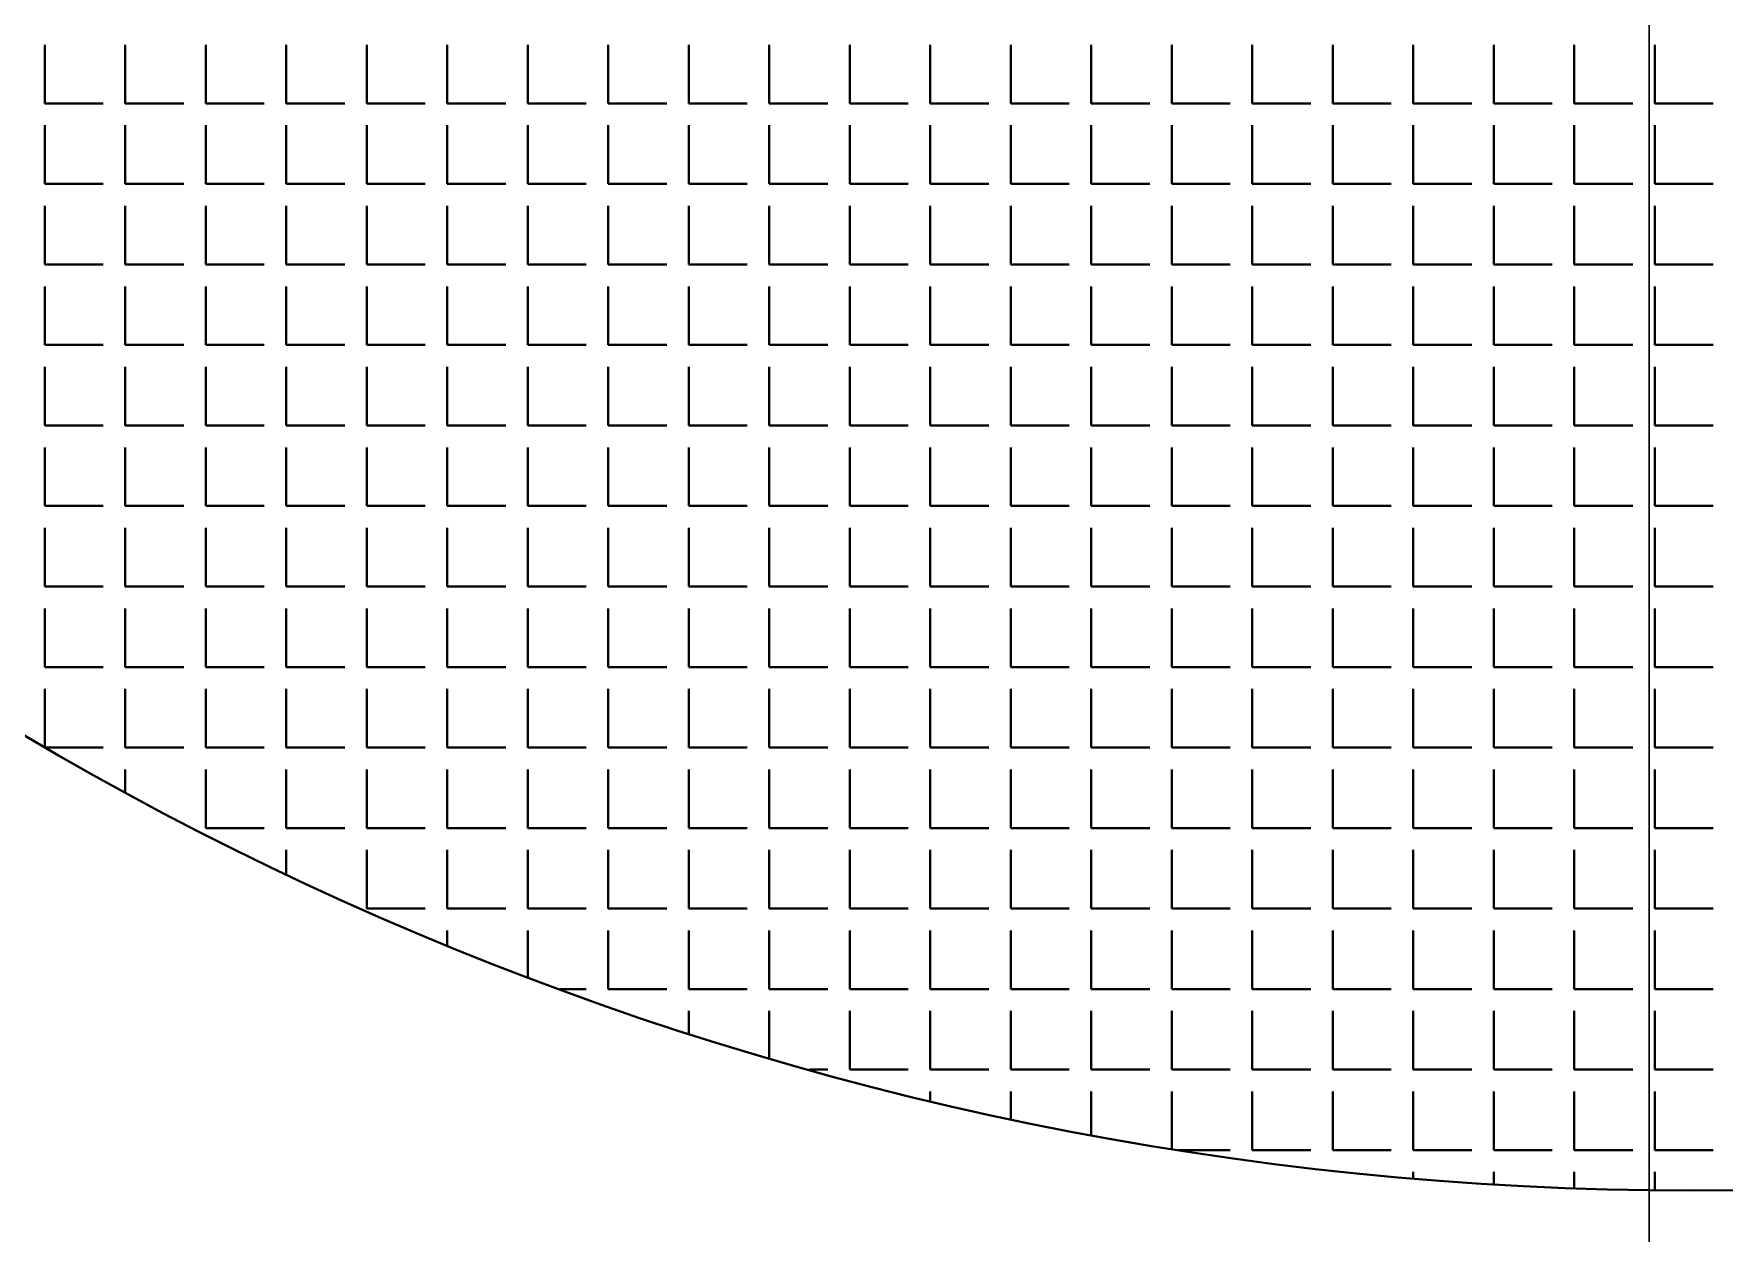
# Model space of a CAD drawing. Header units: millimetres. Extents: x 895788 to 1136524, y -21936 to 400945.
# Drawn here: x 929170.31 to 929187.61, y 272903 to 272915.27 of the extents above; entities that cross this region are included whole.
import ezdxf

# ---------------------------------------------------------------- set-up
doc = ezdxf.new("R2010")
doc.units = ezdxf.units.MM
doc.layers.add('GRANIT', color=10, linetype='Continuous', lineweight=30)

msp = doc.modelspace()

# ---------------------------------------------------------------- linework, layer by layer
at = {"lineweight": 30}
msp.add_line((929186.84, 272651.357), (929186.84, 273176.175), dxfattribs=at)
at = {"layer": 'GRANIT', "color": 0, "linetype": 'Continuous', "lineweight": 40}
for p, q in [((929170.425, 272914.555), (929170.425, 272915.154)), ((929171.249, 272914.555), (929171.249, 272915.154)), ((929172.072, 272914.555), (929172.072, 272915.154)), ((929172.896, 272914.555), (929172.896, 272915.154)), ((929173.719, 272914.555), (929173.719, 272915.154)), ((929174.543, 272914.555), (929174.543, 272915.154)), ((929175.366, 272914.555), (929175.366, 272915.154)), ((929176.19, 272914.555), (929176.19, 272915.154)), ((929177.013, 272914.555), (929177.013, 272915.154)), ((929177.837, 272914.555), (929177.837, 272915.154)), ((929178.66, 272914.555), (929178.66, 272915.154)), ((929179.484, 272914.555), (929179.484, 272915.154)), ((929180.307, 272914.555), (929180.307, 272915.154)), ((929181.131, 272914.555), (929181.131, 272915.154)), ((929181.955, 272914.555), (929181.955, 272915.154)), ((929182.778, 272914.555), (929182.778, 272915.154)), ((929183.602, 272914.555), (929183.602, 272915.154)), ((929184.425, 272914.555), (929184.425, 272915.154)), ((929185.249, 272914.555), (929185.249, 272915.154)), ((929186.072, 272914.555), (929186.072, 272915.154)), ((929186.896, 272914.555), (929186.896, 272915.154)), ((929170.425, 272914.555), (929171.024, 272914.555)), ((929171.249, 272914.555), (929171.848, 272914.555)), ((929172.072, 272914.555), (929172.671, 272914.555)), ((929172.896, 272914.555), (929173.495, 272914.555)), ((929173.719, 272914.555), (929174.318, 272914.555)), ((929174.543, 272914.555), (929175.142, 272914.555)), ((929175.366, 272914.555), (929175.965, 272914.555)), ((929176.19, 272914.555), (929176.789, 272914.555)), ((929177.013, 272914.555), (929177.612, 272914.555)), ((929177.837, 272914.555), (929178.436, 272914.555)), ((929178.66, 272914.555), (929179.259, 272914.555)), ((929179.484, 272914.555), (929180.083, 272914.555)), ((929180.307, 272914.555), (929180.906, 272914.555)), ((929181.131, 272914.555), (929181.73, 272914.555)), ((929181.955, 272914.555), (929182.553, 272914.555)), ((929182.778, 272914.555), (929183.377, 272914.555)), ((929183.602, 272914.555), (929184.2, 272914.555)), ((929184.425, 272914.555), (929185.024, 272914.555)), ((929185.249, 272914.555), (929185.848, 272914.555)), ((929186.072, 272914.555), (929186.671, 272914.555)), ((929186.896, 272914.555), (929187.495, 272914.555)), ((929170.425, 272913.732), (929170.425, 272914.331)), ((929171.249, 272913.732), (929171.249, 272914.331)), ((929172.072, 272913.732), (929172.072, 272914.331)), ((929172.896, 272913.732), (929172.896, 272914.331)), ((929173.719, 272913.732), (929173.719, 272914.331)), ((929174.543, 272913.732), (929174.543, 272914.331)), ((929175.366, 272913.732), (929175.366, 272914.331)), ((929176.19, 272913.732), (929176.19, 272914.331)), ((929177.013, 272913.732), (929177.013, 272914.331)), ((929177.837, 272913.732), (929177.837, 272914.331)), ((929178.66, 272913.732), (929178.66, 272914.331)), ((929179.484, 272913.732), (929179.484, 272914.331)), ((929180.307, 272913.732), (929180.307, 272914.331)), ((929181.131, 272913.732), (929181.131, 272914.331)), ((929181.955, 272913.732), (929181.955, 272914.331)), ((929182.778, 272913.732), (929182.778, 272914.331)), ((929183.602, 272913.732), (929183.602, 272914.331)), ((929184.425, 272913.732), (929184.425, 272914.331)), ((929185.249, 272913.732), (929185.249, 272914.331)), ((929186.072, 272913.732), (929186.072, 272914.331)), ((929186.896, 272913.732), (929186.896, 272914.331)), ((929170.425, 272913.732), (929171.024, 272913.732)), ((929171.249, 272913.732), (929171.848, 272913.732)), ((929172.072, 272913.732), (929172.671, 272913.732)), ((929172.896, 272913.732), (929173.495, 272913.732)), ((929173.719, 272913.732), (929174.318, 272913.732)), ((929174.543, 272913.732), (929175.142, 272913.732)), ((929175.366, 272913.732), (929175.965, 272913.732)), ((929176.19, 272913.732), (929176.789, 272913.732)), ((929177.013, 272913.732), (929177.612, 272913.732)), ((929177.837, 272913.732), (929178.436, 272913.732)), ((929178.66, 272913.732), (929179.259, 272913.732)), ((929179.484, 272913.732), (929180.083, 272913.732)), ((929180.307, 272913.732), (929180.906, 272913.732)), ((929181.131, 272913.732), (929181.73, 272913.732)), ((929181.955, 272913.732), (929182.553, 272913.732)), ((929182.778, 272913.732), (929183.377, 272913.732)), ((929183.602, 272913.732), (929184.2, 272913.732)), ((929184.425, 272913.732), (929185.024, 272913.732)), ((929185.249, 272913.732), (929185.848, 272913.732)), ((929186.072, 272913.732), (929186.671, 272913.732)), ((929186.896, 272913.732), (929187.495, 272913.732)), ((929170.425, 272912.908), (929170.425, 272913.507)), ((929171.249, 272912.908), (929171.249, 272913.507)), ((929172.072, 272912.908), (929172.072, 272913.507)), ((929172.896, 272912.908), (929172.896, 272913.507)), ((929173.719, 272912.908), (929173.719, 272913.507)), ((929174.543, 272912.908), (929174.543, 272913.507)), ((929175.366, 272912.908), (929175.366, 272913.507)), ((929176.19, 272912.908), (929176.19, 272913.507)), ((929177.013, 272912.908), (929177.013, 272913.507)), ((929177.837, 272912.908), (929177.837, 272913.507)), ((929178.66, 272912.908), (929178.66, 272913.507)), ((929179.484, 272912.908), (929179.484, 272913.507)), ((929180.307, 272912.908), (929180.307, 272913.507)), ((929181.131, 272912.908), (929181.131, 272913.507)), ((929181.955, 272912.908), (929181.955, 272913.507)), ((929182.778, 272912.908), (929182.778, 272913.507)), ((929183.602, 272912.908), (929183.602, 272913.507)), ((929184.425, 272912.908), (929184.425, 272913.507)), ((929185.249, 272912.908), (929185.249, 272913.507)), ((929186.072, 272912.908), (929186.072, 272913.507)), ((929186.896, 272912.908), (929186.896, 272913.507)), ((929170.425, 272912.908), (929171.024, 272912.908)), ((929171.249, 272912.908), (929171.848, 272912.908)), ((929172.072, 272912.908), (929172.671, 272912.908)), ((929172.896, 272912.908), (929173.495, 272912.908)), ((929173.719, 272912.908), (929174.318, 272912.908)), ((929174.543, 272912.908), (929175.142, 272912.908)), ((929175.366, 272912.908), (929175.965, 272912.908)), ((929176.19, 272912.908), (929176.789, 272912.908)), ((929177.013, 272912.908), (929177.612, 272912.908)), ((929177.837, 272912.908), (929178.436, 272912.908)), ((929178.66, 272912.908), (929179.259, 272912.908)), ((929179.484, 272912.908), (929180.083, 272912.908)), ((929180.307, 272912.908), (929180.906, 272912.908)), ((929181.131, 272912.908), (929181.73, 272912.908)), ((929181.955, 272912.908), (929182.553, 272912.908)), ((929182.778, 272912.908), (929183.377, 272912.908)), ((929183.602, 272912.908), (929184.2, 272912.908)), ((929184.425, 272912.908), (929185.024, 272912.908)), ((929185.249, 272912.908), (929185.848, 272912.908)), ((929186.072, 272912.908), (929186.671, 272912.908)), ((929186.896, 272912.908), (929187.495, 272912.908)), ((929170.425, 272912.085), (929170.425, 272912.683)), ((929171.249, 272912.085), (929171.249, 272912.683)), ((929172.072, 272912.085), (929172.072, 272912.683)), ((929172.896, 272912.085), (929172.896, 272912.683)), ((929173.719, 272912.085), (929173.719, 272912.683)), ((929174.543, 272912.085), (929174.543, 272912.683)), ((929175.366, 272912.085), (929175.366, 272912.683)), ((929176.19, 272912.085), (929176.19, 272912.683)), ((929177.013, 272912.085), (929177.013, 272912.683)), ((929177.837, 272912.085), (929177.837, 272912.683)), ((929178.66, 272912.085), (929178.66, 272912.683)), ((929179.484, 272912.085), (929179.484, 272912.683)), ((929180.307, 272912.085), (929180.307, 272912.683)), ((929181.131, 272912.085), (929181.131, 272912.683)), ((929181.955, 272912.085), (929181.955, 272912.683)), ((929182.778, 272912.085), (929182.778, 272912.683)), ((929183.602, 272912.085), (929183.602, 272912.683)), ((929184.425, 272912.085), (929184.425, 272912.683)), ((929185.249, 272912.085), (929185.249, 272912.683)), ((929186.072, 272912.085), (929186.072, 272912.683)), ((929186.896, 272912.085), (929186.896, 272912.683)), ((929170.425, 272912.085), (929171.024, 272912.085)), ((929171.249, 272912.085), (929171.848, 272912.085)), ((929172.072, 272912.085), (929172.671, 272912.085)), ((929172.896, 272912.085), (929173.495, 272912.085)), ((929173.719, 272912.085), (929174.318, 272912.085)), ((929174.543, 272912.085), (929175.142, 272912.085)), ((929175.366, 272912.085), (929175.965, 272912.085)), ((929176.19, 272912.085), (929176.789, 272912.085)), ((929177.013, 272912.085), (929177.612, 272912.085)), ((929177.837, 272912.085), (929178.436, 272912.085)), ((929178.66, 272912.085), (929179.259, 272912.085)), ((929179.484, 272912.085), (929180.083, 272912.085)), ((929180.307, 272912.085), (929180.906, 272912.085)), ((929181.131, 272912.085), (929181.73, 272912.085)), ((929181.955, 272912.085), (929182.553, 272912.085)), ((929182.778, 272912.085), (929183.377, 272912.085)), ((929183.602, 272912.085), (929184.2, 272912.085)), ((929184.425, 272912.085), (929185.024, 272912.085)), ((929185.249, 272912.085), (929185.848, 272912.085)), ((929186.072, 272912.085), (929186.671, 272912.085)), ((929186.896, 272912.085), (929187.495, 272912.085)), ((929170.425, 272911.261), (929170.425, 272911.86)), ((929171.249, 272911.261), (929171.249, 272911.86)), ((929172.072, 272911.261), (929172.072, 272911.86)), ((929172.896, 272911.261), (929172.896, 272911.86)), ((929173.719, 272911.261), (929173.719, 272911.86)), ((929174.543, 272911.261), (929174.543, 272911.86)), ((929175.366, 272911.261), (929175.366, 272911.86)), ((929176.19, 272911.261), (929176.19, 272911.86)), ((929177.013, 272911.261), (929177.013, 272911.86)), ((929177.837, 272911.261), (929177.837, 272911.86)), ((929178.66, 272911.261), (929178.66, 272911.86)), ((929179.484, 272911.261), (929179.484, 272911.86)), ((929180.307, 272911.261), (929180.307, 272911.86)), ((929181.131, 272911.261), (929181.131, 272911.86)), ((929181.955, 272911.261), (929181.955, 272911.86)), ((929182.778, 272911.261), (929182.778, 272911.86)), ((929183.602, 272911.261), (929183.602, 272911.86)), ((929184.425, 272911.261), (929184.425, 272911.86)), ((929185.249, 272911.261), (929185.249, 272911.86)), ((929186.072, 272911.261), (929186.072, 272911.86)), ((929186.896, 272911.261), (929186.896, 272911.86)), ((929170.425, 272911.261), (929171.024, 272911.261)), ((929171.249, 272911.261), (929171.848, 272911.261)), ((929172.072, 272911.261), (929172.671, 272911.261)), ((929172.896, 272911.261), (929173.495, 272911.261)), ((929173.719, 272911.261), (929174.318, 272911.261)), ((929174.543, 272911.261), (929175.142, 272911.261)), ((929175.366, 272911.261), (929175.965, 272911.261)), ((929176.19, 272911.261), (929176.789, 272911.261)), ((929177.013, 272911.261), (929177.612, 272911.261)), ((929177.837, 272911.261), (929178.436, 272911.261)), ((929178.66, 272911.261), (929179.259, 272911.261)), ((929179.484, 272911.261), (929180.083, 272911.261)), ((929180.307, 272911.261), (929180.906, 272911.261)), ((929181.131, 272911.261), (929181.73, 272911.261)), ((929181.955, 272911.261), (929182.553, 272911.261)), ((929182.778, 272911.261), (929183.377, 272911.261)), ((929183.602, 272911.261), (929184.2, 272911.261)), ((929184.425, 272911.261), (929185.024, 272911.261)), ((929185.249, 272911.261), (929185.848, 272911.261)), ((929186.072, 272911.261), (929186.671, 272911.261)), ((929186.896, 272911.261), (929187.495, 272911.261)), ((929170.425, 272910.437), (929170.425, 272911.036)), ((929171.249, 272910.437), (929171.249, 272911.036)), ((929172.072, 272910.437), (929172.072, 272911.036)), ((929172.896, 272910.437), (929172.896, 272911.036)), ((929173.719, 272910.437), (929173.719, 272911.036)), ((929174.543, 272910.437), (929174.543, 272911.036)), ((929175.366, 272910.437), (929175.366, 272911.036)), ((929176.19, 272910.437), (929176.19, 272911.036)), ((929177.013, 272910.437), (929177.013, 272911.036)), ((929177.837, 272910.437), (929177.837, 272911.036)), ((929178.66, 272910.437), (929178.66, 272911.036)), ((929179.484, 272910.437), (929179.484, 272911.036)), ((929180.307, 272910.437), (929180.307, 272911.036)), ((929181.131, 272910.437), (929181.131, 272911.036)), ((929181.955, 272910.437), (929181.955, 272911.036)), ((929182.778, 272910.437), (929182.778, 272911.036)), ((929183.602, 272910.437), (929183.602, 272911.036)), ((929184.425, 272910.437), (929184.425, 272911.036)), ((929185.249, 272910.437), (929185.249, 272911.036)), ((929186.072, 272910.437), (929186.072, 272911.036)), ((929186.896, 272910.437), (929186.896, 272911.036)), ((929170.425, 272910.437), (929171.024, 272910.437)), ((929171.249, 272910.437), (929171.848, 272910.437)), ((929172.072, 272910.437), (929172.671, 272910.437)), ((929172.896, 272910.437), (929173.495, 272910.437)), ((929173.719, 272910.437), (929174.318, 272910.437)), ((929174.543, 272910.437), (929175.142, 272910.437)), ((929175.366, 272910.437), (929175.965, 272910.437)), ((929176.19, 272910.437), (929176.789, 272910.437)), ((929177.013, 272910.437), (929177.612, 272910.437)), ((929177.837, 272910.437), (929178.436, 272910.437)), ((929178.66, 272910.437), (929179.259, 272910.437)), ((929179.484, 272910.437), (929180.083, 272910.437)), ((929180.307, 272910.437), (929180.906, 272910.437)), ((929181.131, 272910.437), (929181.73, 272910.437)), ((929181.955, 272910.437), (929182.553, 272910.437)), ((929182.778, 272910.437), (929183.377, 272910.437)), ((929183.602, 272910.437), (929184.2, 272910.437)), ((929184.425, 272910.437), (929185.024, 272910.437)), ((929185.249, 272910.437), (929185.848, 272910.437)), ((929186.072, 272910.437), (929186.671, 272910.437)), ((929186.896, 272910.437), (929187.495, 272910.437)), ((929170.425, 272909.614), (929170.425, 272910.213)), ((929171.249, 272909.614), (929171.249, 272910.213)), ((929172.072, 272909.614), (929172.072, 272910.213)), ((929172.896, 272909.614), (929172.896, 272910.213)), ((929173.719, 272909.614), (929173.719, 272910.213)), ((929174.543, 272909.614), (929174.543, 272910.213)), ((929175.366, 272909.614), (929175.366, 272910.213)), ((929176.19, 272909.614), (929176.19, 272910.213)), ((929177.013, 272909.614), (929177.013, 272910.213)), ((929177.837, 272909.614), (929177.837, 272910.213)), ((929178.66, 272909.614), (929178.66, 272910.213)), ((929179.484, 272909.614), (929179.484, 272910.213)), ((929180.307, 272909.614), (929180.307, 272910.213)), ((929181.131, 272909.614), (929181.131, 272910.213)), ((929181.955, 272909.614), (929181.955, 272910.213)), ((929182.778, 272909.614), (929182.778, 272910.213)), ((929183.602, 272909.614), (929183.602, 272910.213)), ((929184.425, 272909.614), (929184.425, 272910.213)), ((929185.249, 272909.614), (929185.249, 272910.213)), ((929186.072, 272909.614), (929186.072, 272910.213)), ((929186.896, 272909.614), (929186.896, 272910.213)), ((929170.425, 272909.614), (929171.024, 272909.614)), ((929171.249, 272909.614), (929171.848, 272909.614)), ((929172.072, 272909.614), (929172.671, 272909.614)), ((929172.896, 272909.614), (929173.495, 272909.614)), ((929173.719, 272909.614), (929174.318, 272909.614)), ((929174.543, 272909.614), (929175.142, 272909.614)), ((929175.366, 272909.614), (929175.965, 272909.614)), ((929176.19, 272909.614), (929176.789, 272909.614)), ((929177.013, 272909.614), (929177.612, 272909.614)), ((929177.837, 272909.614), (929178.436, 272909.614)), ((929178.66, 272909.614), (929179.259, 272909.614)), ((929179.484, 272909.614), (929180.083, 272909.614)), ((929180.307, 272909.614), (929180.906, 272909.614)), ((929181.131, 272909.614), (929181.73, 272909.614)), ((929181.955, 272909.614), (929182.553, 272909.614)), ((929182.778, 272909.614), (929183.377, 272909.614)), ((929183.602, 272909.614), (929184.2, 272909.614)), ((929184.425, 272909.614), (929185.024, 272909.614)), ((929185.249, 272909.614), (929185.848, 272909.614)), ((929186.072, 272909.614), (929186.671, 272909.614)), ((929186.896, 272909.614), (929187.495, 272909.614)), ((929170.425, 272908.79), (929170.425, 272909.389)), ((929171.249, 272908.79), (929171.249, 272909.389)), ((929172.072, 272908.79), (929172.072, 272909.389)), ((929172.896, 272908.79), (929172.896, 272909.389)), ((929173.719, 272908.79), (929173.719, 272909.389)), ((929174.543, 272908.79), (929174.543, 272909.389)), ((929175.366, 272908.79), (929175.366, 272909.389)), ((929176.19, 272908.79), (929176.19, 272909.389)), ((929177.013, 272908.79), (929177.013, 272909.389)), ((929177.837, 272908.79), (929177.837, 272909.389)), ((929178.66, 272908.79), (929178.66, 272909.389)), ((929179.484, 272908.79), (929179.484, 272909.389)), ((929180.307, 272908.79), (929180.307, 272909.389)), ((929181.131, 272908.79), (929181.131, 272909.389)), ((929181.955, 272908.79), (929181.955, 272909.389)), ((929182.778, 272908.79), (929182.778, 272909.389)), ((929183.602, 272908.79), (929183.602, 272909.389)), ((929184.425, 272908.79), (929184.425, 272909.389)), ((929185.249, 272908.79), (929185.249, 272909.389)), ((929186.072, 272908.79), (929186.072, 272909.389)), ((929186.896, 272908.79), (929186.896, 272909.389)), ((929170.425, 272908.79), (929171.024, 272908.79)), ((929171.249, 272908.79), (929171.848, 272908.79)), ((929172.072, 272908.79), (929172.671, 272908.79)), ((929172.896, 272908.79), (929173.495, 272908.79)), ((929173.719, 272908.79), (929174.318, 272908.79)), ((929174.543, 272908.79), (929175.142, 272908.79)), ((929175.366, 272908.79), (929175.965, 272908.79)), ((929176.19, 272908.79), (929176.789, 272908.79)), ((929177.013, 272908.79), (929177.612, 272908.79)), ((929177.837, 272908.79), (929178.436, 272908.79)), ((929178.66, 272908.79), (929179.259, 272908.79)), ((929179.484, 272908.79), (929180.083, 272908.79)), ((929180.307, 272908.79), (929180.906, 272908.79)), ((929181.131, 272908.79), (929181.73, 272908.79)), ((929181.955, 272908.79), (929182.553, 272908.79)), ((929182.778, 272908.79), (929183.377, 272908.79)), ((929183.602, 272908.79), (929184.2, 272908.79)), ((929184.425, 272908.79), (929185.024, 272908.79)), ((929185.249, 272908.79), (929185.848, 272908.79)), ((929186.072, 272908.79), (929186.671, 272908.79)), ((929186.896, 272908.79), (929187.495, 272908.79)), ((929170.425, 272907.972), (929170.425, 272908.566)), ((929171.249, 272907.967), (929171.249, 272908.566)), ((929172.072, 272907.967), (929172.072, 272908.566)), ((929172.896, 272907.967), (929172.896, 272908.566)), ((929173.719, 272907.967), (929173.719, 272908.566)), ((929174.543, 272907.967), (929174.543, 272908.566)), ((929175.366, 272907.967), (929175.366, 272908.566)), ((929176.19, 272907.967), (929176.19, 272908.566)), ((929177.013, 272907.967), (929177.013, 272908.566)), ((929177.837, 272907.967), (929177.837, 272908.566)), ((929178.66, 272907.967), (929178.66, 272908.566)), ((929179.484, 272907.967), (929179.484, 272908.566)), ((929180.307, 272907.967), (929180.307, 272908.566)), ((929181.131, 272907.967), (929181.131, 272908.566)), ((929181.955, 272907.967), (929181.955, 272908.566)), ((929182.778, 272907.967), (929182.778, 272908.566)), ((929183.602, 272907.967), (929183.602, 272908.566)), ((929184.425, 272907.967), (929184.425, 272908.566)), ((929185.249, 272907.967), (929185.249, 272908.566)), ((929186.072, 272907.967), (929186.072, 272908.566)), ((929186.896, 272907.967), (929186.896, 272908.566)), ((929170.433, 272907.967), (929171.024, 272907.967)), ((929171.249, 272907.967), (929171.848, 272907.967)), ((929172.072, 272907.967), (929172.671, 272907.967)), ((929172.896, 272907.967), (929173.495, 272907.967)), ((929173.719, 272907.967), (929174.318, 272907.967)), ((929174.543, 272907.967), (929175.142, 272907.967)), ((929175.366, 272907.967), (929175.965, 272907.967)), ((929176.19, 272907.967), (929176.789, 272907.967)), ((929177.013, 272907.967), (929177.612, 272907.967)), ((929177.837, 272907.967), (929178.436, 272907.967)), ((929178.66, 272907.967), (929179.259, 272907.967)), ((929179.484, 272907.967), (929180.083, 272907.967)), ((929180.307, 272907.967), (929180.906, 272907.967)), ((929181.131, 272907.967), (929181.73, 272907.967)), ((929181.955, 272907.967), (929182.553, 272907.967)), ((929182.778, 272907.967), (929183.377, 272907.967)), ((929183.602, 272907.967), (929184.2, 272907.967)), ((929184.425, 272907.967), (929185.024, 272907.967)), ((929185.249, 272907.967), (929185.848, 272907.967)), ((929186.072, 272907.967), (929186.671, 272907.967)), ((929186.896, 272907.967), (929187.495, 272907.967)), ((929171.249, 272907.509), (929171.249, 272907.742)), ((929172.072, 272907.143), (929172.072, 272907.742)), ((929172.896, 272907.143), (929172.896, 272907.742)), ((929173.719, 272907.143), (929173.719, 272907.742)), ((929174.543, 272907.143), (929174.543, 272907.742)), ((929175.366, 272907.143), (929175.366, 272907.742)), ((929176.19, 272907.143), (929176.19, 272907.742)), ((929177.013, 272907.143), (929177.013, 272907.742)), ((929177.837, 272907.143), (929177.837, 272907.742)), ((929178.66, 272907.143), (929178.66, 272907.742)), ((929179.484, 272907.143), (929179.484, 272907.742)), ((929180.307, 272907.143), (929180.307, 272907.742)), ((929181.131, 272907.143), (929181.131, 272907.742)), ((929181.955, 272907.143), (929181.955, 272907.742)), ((929182.778, 272907.143), (929182.778, 272907.742)), ((929183.602, 272907.143), (929183.602, 272907.742)), ((929184.425, 272907.143), (929184.425, 272907.742)), ((929185.249, 272907.143), (929185.249, 272907.742)), ((929186.072, 272907.143), (929186.072, 272907.742)), ((929186.896, 272907.143), (929186.896, 272907.742)), ((929172.072, 272907.143), (929172.671, 272907.143)), ((929172.896, 272907.143), (929173.495, 272907.143)), ((929173.719, 272907.143), (929174.318, 272907.143)), ((929174.543, 272907.143), (929175.142, 272907.143)), ((929175.366, 272907.143), (929175.965, 272907.143)), ((929176.19, 272907.143), (929176.789, 272907.143)), ((929177.013, 272907.143), (929177.612, 272907.143)), ((929177.837, 272907.143), (929178.436, 272907.143)), ((929178.66, 272907.143), (929179.259, 272907.143)), ((929179.484, 272907.143), (929180.083, 272907.143)), ((929180.307, 272907.143), (929180.906, 272907.143)), ((929181.131, 272907.143), (929181.73, 272907.143)), ((929181.955, 272907.143), (929182.553, 272907.143)), ((929182.778, 272907.143), (929183.377, 272907.143)), ((929183.602, 272907.143), (929184.2, 272907.143)), ((929184.425, 272907.143), (929185.024, 272907.143)), ((929185.249, 272907.143), (929185.848, 272907.143)), ((929186.072, 272907.143), (929186.671, 272907.143)), ((929186.896, 272907.143), (929187.495, 272907.143)), ((929172.896, 272906.672), (929172.896, 272906.919)), ((929173.719, 272906.32), (929173.719, 272906.919)), ((929174.543, 272906.32), (929174.543, 272906.919)), ((929175.366, 272906.32), (929175.366, 272906.919)), ((929176.19, 272906.32), (929176.19, 272906.919)), ((929177.013, 272906.32), (929177.013, 272906.919)), ((929177.837, 272906.32), (929177.837, 272906.919)), ((929178.66, 272906.32), (929178.66, 272906.919)), ((929179.484, 272906.32), (929179.484, 272906.919)), ((929180.307, 272906.32), (929180.307, 272906.919)), ((929181.131, 272906.32), (929181.131, 272906.919)), ((929181.955, 272906.32), (929181.955, 272906.919)), ((929182.778, 272906.32), (929182.778, 272906.919)), ((929183.602, 272906.32), (929183.602, 272906.919)), ((929184.425, 272906.32), (929184.425, 272906.919)), ((929185.249, 272906.32), (929185.249, 272906.919)), ((929186.072, 272906.32), (929186.072, 272906.919)), ((929186.896, 272906.32), (929186.896, 272906.919)), ((929173.719, 272906.32), (929174.318, 272906.32)), ((929174.543, 272906.32), (929175.142, 272906.32)), ((929175.366, 272906.32), (929175.965, 272906.32)), ((929176.19, 272906.32), (929176.789, 272906.32)), ((929177.013, 272906.32), (929177.612, 272906.32)), ((929177.837, 272906.32), (929178.436, 272906.32)), ((929178.66, 272906.32), (929179.259, 272906.32)), ((929179.484, 272906.32), (929180.083, 272906.32)), ((929180.307, 272906.32), (929180.906, 272906.32)), ((929181.131, 272906.32), (929181.73, 272906.32)), ((929181.955, 272906.32), (929182.553, 272906.32)), ((929182.778, 272906.32), (929183.377, 272906.32)), ((929183.602, 272906.32), (929184.2, 272906.32)), ((929184.425, 272906.32), (929185.024, 272906.32)), ((929185.249, 272906.32), (929185.848, 272906.32)), ((929186.072, 272906.32), (929186.671, 272906.32)), ((929186.896, 272906.32), (929187.495, 272906.32)), ((929174.543, 272905.945), (929174.543, 272906.095)), ((929175.366, 272905.62), (929175.366, 272906.095)), ((929176.19, 272905.496), (929176.19, 272906.095)), ((929177.013, 272905.496), (929177.013, 272906.095)), ((929177.837, 272905.496), (929177.837, 272906.095)), ((929178.66, 272905.496), (929178.66, 272906.095)), ((929179.484, 272905.496), (929179.484, 272906.095)), ((929180.307, 272905.496), (929180.307, 272906.095)), ((929181.131, 272905.496), (929181.131, 272906.095)), ((929181.955, 272905.496), (929181.955, 272906.095)), ((929182.778, 272905.496), (929182.778, 272906.095)), ((929183.602, 272905.496), (929183.602, 272906.095)), ((929184.425, 272905.496), (929184.425, 272906.095)), ((929185.249, 272905.496), (929185.249, 272906.095)), ((929186.072, 272905.496), (929186.072, 272906.095)), ((929186.896, 272905.496), (929186.896, 272906.095)), ((929175.696, 272905.496), (929175.965, 272905.496)), ((929176.19, 272905.496), (929176.789, 272905.496)), ((929177.013, 272905.496), (929177.612, 272905.496)), ((929177.837, 272905.496), (929178.436, 272905.496)), ((929178.66, 272905.496), (929179.259, 272905.496)), ((929179.484, 272905.496), (929180.083, 272905.496)), ((929180.307, 272905.496), (929180.906, 272905.496)), ((929181.131, 272905.496), (929181.73, 272905.496)), ((929181.955, 272905.496), (929182.553, 272905.496)), ((929182.778, 272905.496), (929183.377, 272905.496)), ((929183.602, 272905.496), (929184.2, 272905.496)), ((929184.425, 272905.496), (929185.024, 272905.496)), ((929185.249, 272905.496), (929185.848, 272905.496)), ((929186.072, 272905.496), (929186.671, 272905.496)), ((929186.896, 272905.496), (929187.495, 272905.496)), ((929177.013, 272905.043), (929177.013, 272905.272)), ((929177.837, 272904.79), (929177.837, 272905.272)), ((929178.66, 272904.673), (929178.66, 272905.272)), ((929179.484, 272904.673), (929179.484, 272905.272)), ((929180.307, 272904.673), (929180.307, 272905.272)), ((929181.131, 272904.673), (929181.131, 272905.272)), ((929181.955, 272904.673), (929181.955, 272905.272)), ((929182.778, 272904.673), (929182.778, 272905.272)), ((929183.602, 272904.673), (929183.602, 272905.272)), ((929184.425, 272904.673), (929184.425, 272905.272)), ((929185.249, 272904.673), (929185.249, 272905.272)), ((929186.072, 272904.673), (929186.072, 272905.272)), ((929186.896, 272904.673), (929186.896, 272905.272)), ((929178.248, 272904.673), (929178.436, 272904.673)), ((929178.66, 272904.673), (929179.259, 272904.673)), ((929179.484, 272904.673), (929180.083, 272904.673)), ((929180.307, 272904.673), (929180.906, 272904.673)), ((929181.131, 272904.673), (929181.73, 272904.673)), ((929181.955, 272904.673), (929182.553, 272904.673)), ((929182.778, 272904.673), (929183.377, 272904.673)), ((929183.602, 272904.673), (929184.2, 272904.673)), ((929184.425, 272904.673), (929185.024, 272904.673)), ((929185.249, 272904.673), (929185.848, 272904.673)), ((929186.072, 272904.673), (929186.671, 272904.673)), ((929186.896, 272904.673), (929187.495, 272904.673)), ((929179.484, 272904.353), (929179.484, 272904.448)), ((929180.307, 272904.167), (929180.307, 272904.448)), ((929181.131, 272904.003), (929181.131, 272904.448)), ((929181.955, 272903.86), (929181.955, 272904.448)), ((929182.778, 272903.849), (929182.778, 272904.448)), ((929183.602, 272903.849), (929183.602, 272904.448)), ((929184.425, 272903.849), (929184.425, 272904.448)), ((929185.249, 272903.849), (929185.249, 272904.448)), ((929186.072, 272903.849), (929186.072, 272904.448)), ((929186.896, 272903.849), (929186.896, 272904.448)), ((929182.024, 272903.849), (929182.553, 272903.849)), ((929182.778, 272903.849), (929183.377, 272903.849)), ((929183.602, 272903.849), (929184.2, 272903.849)), ((929184.425, 272903.849), (929185.024, 272903.849)), ((929185.249, 272903.849), (929185.848, 272903.849)), ((929186.072, 272903.849), (929186.671, 272903.849)), ((929186.896, 272903.849), (929187.495, 272903.849)), ((929184.425, 272903.557), (929184.425, 272903.625)), ((929185.249, 272903.497), (929185.249, 272903.625)), ((929186.072, 272903.457), (929186.072, 272903.625)), ((929186.896, 272903.438), (929186.896, 272903.625))]:
    msp.add_line(p, q, dxfattribs=at)
at = {"layer": 'GRANIT', "color": 0, "lineweight": 40}
msp.add_circle((929187.277, 272937.007), 33.571, dxfattribs=at)

doc.saveas('drawing.dxf')
